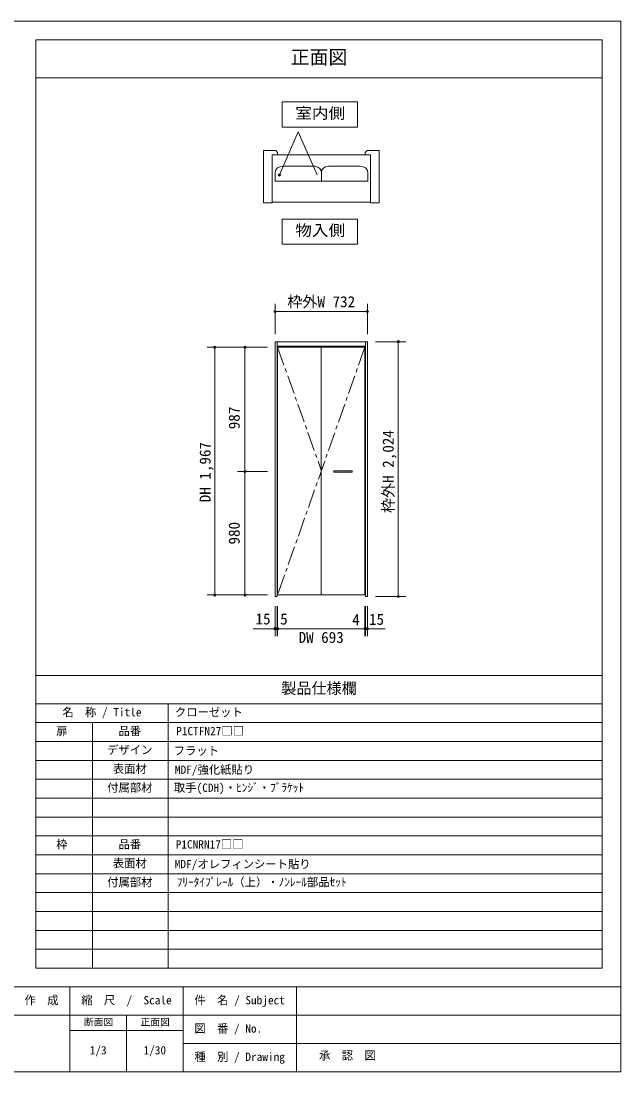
# Model space of a CAD drawing. Units: millimetres on the paper, enlarged 5 times, with parts at other scales. Extents: x -977 to 998, y -673 to 718.
# Drawn here: x 203 to 998, y -673 to 718 of the extents above; entities that cross this region are included whole.
import ezdxf
from ezdxf.enums import TextEntityAlignment as Align

# ---------------------------------------------------------------- set-up
doc = ezdxf.new("R2010")
doc.units = ezdxf.units.MM
doc.header["$LTSCALE"] = 5
doc.header["$PDMODE"] = 32
doc.header["$PDSIZE"] = 3
doc.linetypes.add('CHAIN1', pattern=[8, 5, -1, 1, -1])
doc.layers.add('0-0_0', color=7, linetype='Continuous', lineweight=18)
doc.layers.add('1-0_H-SYM', color=7, linetype='Continuous', lineweight=18)
doc.styles.add('ＭＳ ゴシック', font='')
doc.styles.get('ＭＳ ゴシック').set_extended_font_data('MS Gothic')

msp = doc.modelspace()

# ---------------------------------------------------------------- linework, layer by layer
at = {"layer": '0-0_0'}
for p, q in [((997.812, 718.383), (997.812, -672.867)), ((222.812, 693.383), (222.812, -535.367)), ((222.812, 693.383), (972.812, 693.383)), ((972.812, 693.383), (972.812, -535.367)), ((222.812, 643.383), (972.812, 643.383)), ((222.812, -147.867), (972.812, -147.867)), ((222.812, -185.367), (972.812, -185.367)), ((397.812, -185.367), (397.812, -535.367)), ((222.812, -210.367), (972.812, -210.367)), ((297.812, -210.367), (297.812, -535.367)), ((222.812, -235.367), (972.812, -235.367)), ((222.812, -260.367), (972.812, -260.367)), ((222.812, -285.367), (972.812, -285.367)), ((222.812, -310.367), (972.812, -310.367)), ((222.812, -335.367), (972.812, -335.367)), ((222.812, -360.367), (972.812, -360.367)), ((222.812, -385.367), (972.812, -385.367)), ((222.812, -410.367), (972.812, -410.367)), ((222.812, -435.367), (972.812, -435.367)), ((222.812, -460.367), (972.812, -460.367)), ((222.812, -485.367), (972.812, -485.367)), ((222.812, -510.367), (972.812, -510.367)), ((972.812, -535.367), (222.812, -535.367)), ((222.812, -535.367), (972.812, -535.367)), ((-977.188, -560.367), (997.812, -560.367)), ((267.812, -560.367), (267.812, -672.867)), ((417.812, -672.867), (417.812, -560.367)), ((567.812, -672.867), (567.812, -560.367)), ((997.812, -597.867), (-577.188, -597.867)), ((342.812, -597.867), (342.812, -672.867)), ((267.812, -617.867), (417.812, -617.867)), ((997.812, -635.367), (417.812, -635.367)), ((997.812, -672.867), (-977.188, -672.867))]:
    msp.add_line(p, q, dxfattribs=at)
at = {"layer": '0-0_0', "lineweight": 20}
for p, q in [((539.669, -43.445), (542.169, -43.445)), ((659.336, -43.445), (661.836, -43.445))]:
    msp.add_line(p, q, dxfattribs=at)
at = {"layer": '0-0_0'}
msp.add_lwpolyline([(-977.188, -672.867), (-977.188, 718.383), (997.812, 718.383)], dxfattribs=at)
at = {"layer": '1-0_H-SYM', "color": 4, "lineweight": 9}
for p, q in [((545.428, 514.609), (570.409, 571.739)), ((595.389, 514.609), (570.409, 571.739)), ((539.669, 343.888), (539.669, 303.888)), ((661.836, 343.888), (661.836, 303.888)), ((539.669, 333.888), (661.836, 333.888)), ((712.767, 293.888), (672.767, 293.888)), ((702.767, -43.445), (702.767, 293.888)), ((449.669, 286.555), (529.669, 286.555)), ((459.669, 286.555), (459.669, -41.278)), ((499.669, -41.278), (499.669, 286.555)), ((489.669, 122.055), (529.669, 122.055)), ((449.669, -41.278), (529.669, -41.278)), ((712.767, -43.445), (672.767, -43.445)), ((539.669, -96.112), (539.669, -56.112)), ((542.169, -96.112), (542.169, -56.112)), ((543.002, -96.112), (543.002, -56.112)), ((658.502, -96.112), (658.502, -56.112)), ((658.502, -96.112), (658.502, -56.112)), ((659.336, -96.112), (659.336, -56.112)), ((661.836, -96.112), (661.836, -56.112)), ((510.798, -86.112), (583.919, -86.112)), ((584.419, -86.112), (622.211, -86.112)), ((622.544, -86.112), (685.581, -86.112))]:
    msp.add_line(p, q, dxfattribs=at)
at = {"layer": '1-0_H-SYM'}
for p, q in [((524.482, 477.874), (524.482, 546.764)), ((540.556, 546.764), (524.482, 546.764)), ((540.556, 546.764), (542.852, 544.468)), ((542.852, 544.468), (542.852, 541.406)), ((661.454, 546.764), (677.528, 546.764)), ((677.528, 477.874), (677.528, 546.764)), ((535.963, 477.874), (535.963, 541.406)), ((666.047, 541.406), (535.963, 541.406)), ((666.047, 477.874), (666.047, 541.406)), ((539.791, 506.196), (539.791, 518.443)), ((549.741, 526.097), (592.862, 526.097)), ((601.027, 506.196), (601.027, 518.443)), ((610.238, 526.076), (652.312, 526.076)), ((662.263, 518.443), (662.263, 506.196)), ((662.263, 506.196), (539.791, 506.196)), ((666.047, 506.196), (666.09, 506.196)), ((535.963, 477.874), (524.482, 477.874)), ((535.963, 478.639), (666.047, 478.639)), ((666.047, 477.874), (677.528, 477.874)), ((542.169, -43.445), (542.169, 293.888)), ((659.336, -43.445), (659.336, 293.888)), ((539.669, 291.888), (539.669, -43.445)), ((542.169, 287.888), (659.336, 287.888)), ((600.669, 286.555), (543.002, 286.555)), ((543.002, -41.278), (543.002, 286.555)), ((600.669, -41.278), (600.669, 286.555)), ((658.502, 286.555), (600.836, 286.555)), ((600.836, 286.555), (600.836, -41.278)), ((658.502, 286.555), (658.502, -41.278)), ((661.836, 291.888), (661.836, -43.445)), ((543.002, -41.278), (600.669, -41.278)), ((600.836, -41.278), (658.502, -41.278))]:
    msp.add_line(p, q, dxfattribs=at)
at = {"layer": '1-0_H-SYM', "lineweight": 20}
for p, q in [((661.836, 293.888), (539.669, 293.888)), ((539.669, 293.888), (539.669, -43.445)), ((661.836, 293.888), (661.836, -43.445)), ((617.419, 121.597), (617.419, 122.513)), ((617.669, 122.763), (641.669, 122.763)), ((617.669, 121.347), (641.669, 121.347)), ((641.919, 121.597), (641.919, 122.513))]:
    msp.add_line(p, q, dxfattribs=at)
at = {"layer": '1-0_H-SYM', "color": 4, "linetype": 'CHAIN1', "lineweight": 9}
for p, q in [((543.002, 286.555), (600.752, 123.972)), ((658.502, 286.555), (543.002, -41.278))]:
    msp.add_line(p, q, dxfattribs=at)
at = {"layer": '1-0_H-SYM'}
for points in [[(548.922, 578.039), (648.922, 578.039), (648.922, 611.372), (548.922, 611.372)], [(548.922, 422.885), (648.922, 422.885), (648.922, 456.219), (548.922, 456.219)]]:
    msp.add_lwpolyline(points, close=True, dxfattribs=at)
msp.add_lwpolyline([(661.454, 546.764), (659.158, 544.468), (659.158, 541.406)], dxfattribs=at)
at = {"layer": '1-0_H-SYM', "lineweight": 20}
for centre, start, end in [((617.669, 122.513), 90, 180), ((617.669, 121.597), 180, 270), ((641.669, 122.513), 0, 90), ((641.669, 121.597), 270, 0)]:
    msp.add_arc(centre, 0.25, start, end, dxfattribs=at)
at = {"layer": '1-0_H-SYM'}
for centre, start_param, end_param in [((549.741, 518.443), 1.57079633, 3.14159265), ((591.076, 518.443), 6.28318531, 7.67351649), ((610.977, 518.443), 1.64515625, 3.14159265), ((652.312, 518.443), 6.28318531, 7.85398163)]:
    msp.add_ellipse(centre, major_axis=(9.951, 0), ratio=0.769231, start_param=start_param, end_param=end_param, dxfattribs=at)
msp.add_point((545.428, 514.609), dxfattribs=at)
at = {"layer": '1-0_H-SYM', "color": 4}
for p in [(539.669, 333.888), (661.836, 333.888), (702.767, 293.888), (459.669, 286.555), (499.669, 286.555), (499.669, 122.055), (459.669, -41.278), (499.669, -41.278), (702.767, -43.445), (539.669, -86.112), (542.169, -86.112), (543.002, -86.112), (658.502, -86.112), (659.336, -86.112), (661.836, -86.112)]:
    msp.add_point(p, dxfattribs=at)

# ---------------------------------------------------------------- texts
at = {"layer": '0-0_0', "style": 'ＭＳ ゴシック'}
for s, height, p in [('正面図', 18.33, (560.312, 655.883)), ('製品仕様欄', 14.66, (547.812, -176.617)), ('名\u3000称 / Title', 11, (257.812, -205.367)), ('クローゼット', 11, (406.897, -205.367)), ('扉', 11, (249.687, -230.367)), ('品番', 11, (332.187, -230.367)), ('P1CTFN27□□', 11, (408.62, -230.367)), ('デザイン', 11, (317.187, -255.367)), ('フラット', 11, (405.383, -256.442)), ('表面材', 11, (324.687, -280.367)), ('MDF/強化紙貼り', 11, (406.897, -281.492)), ('付属部材', 11, (317.187, -305.367)), ('取手(CDH)・ﾋﾝｼﾞ・ﾌﾞﾗｹｯﾄ', 11, (405.604, -305.367)), ('枠', 11, (249.687, -380.367)), ('品番', 11, (332.187, -380.367)), ('P1CNRN17□□', 11, (407.983, -380.367)), ('表面材', 11, (324.687, -405.367)), ('MDF/オレフィンシート貼り', 11, (406.733, -406.492)), ('付属部材', 11, (317.187, -430.367)), ('ﾌﾘｰﾀｲﾌﾟﾚｰﾙ（上）・ﾉﾝﾚｰﾙ部品ｾｯﾄ', 11, (409.276, -430.367)), ('作\u3000成', 11, (207.812, -586.617)), ('縮\u3000尺\u3000/\u3000Scale', 11, (282.812, -586.617)), ('件\u3000名 / Subject', 11, (432.812, -586.617)), ('断面図', 9.164, (286.562, -614.117)), ('正面図', 9.164, (361.562, -614.117)), ('図\u3000番 / No.', 11, (432.733, -624.117)), ('1/3', 11, (294.062, -652.867)), ('1/30', 11, (365.312, -652.867)), ('種\u3000別 / Drawing', 11, (432.812, -661.617)), ('承\u3000認\u3000図', 11, (597.898, -659.832))]:
    msp.add_text(s, height=height, dxfattribs=at).set_placement(p, align=Align.BOTTOM_LEFT)
at = {"layer": '1-0_H-SYM', "style": 'ＭＳ ゴシック', "width": 1.1}
for s, p in [('室内側', (566.422, 584.706)), ('物入側', (566.422, 429.552))]:
    msp.add_text(s, height=14.66, dxfattribs=at).set_placement(p, align=Align.BOTTOM_LEFT)
at = {"layer": '1-0_H-SYM', "style": 'ＭＳ ゴシック'}
for s, p in [('枠外W 732', (555.836, 335.056)), ('15', (513.706, -84.768)), ('5', (546.346, -84.958)), ('4', (641.834, -85.834)), ('15', (664.002, -85.337)), ('DW 693', (570.752, -109.28))]:
    msp.add_text(s, height=14.66, dxfattribs=at).set_placement(p, align=Align.BOTTOM_LEFT)
for s, p in [('987', (497.169, 177.972)), ('枠外H 2,024', (701.128, 67.055)), ('DH 1,967', (458.649, 81.305)), ('980', (497.169, 25.388))]:
    msp.add_text(s, height=14.66, rotation=90, dxfattribs=at).set_placement(p, align=Align.BOTTOM_LEFT)

doc.saveas('drawing.dxf')
